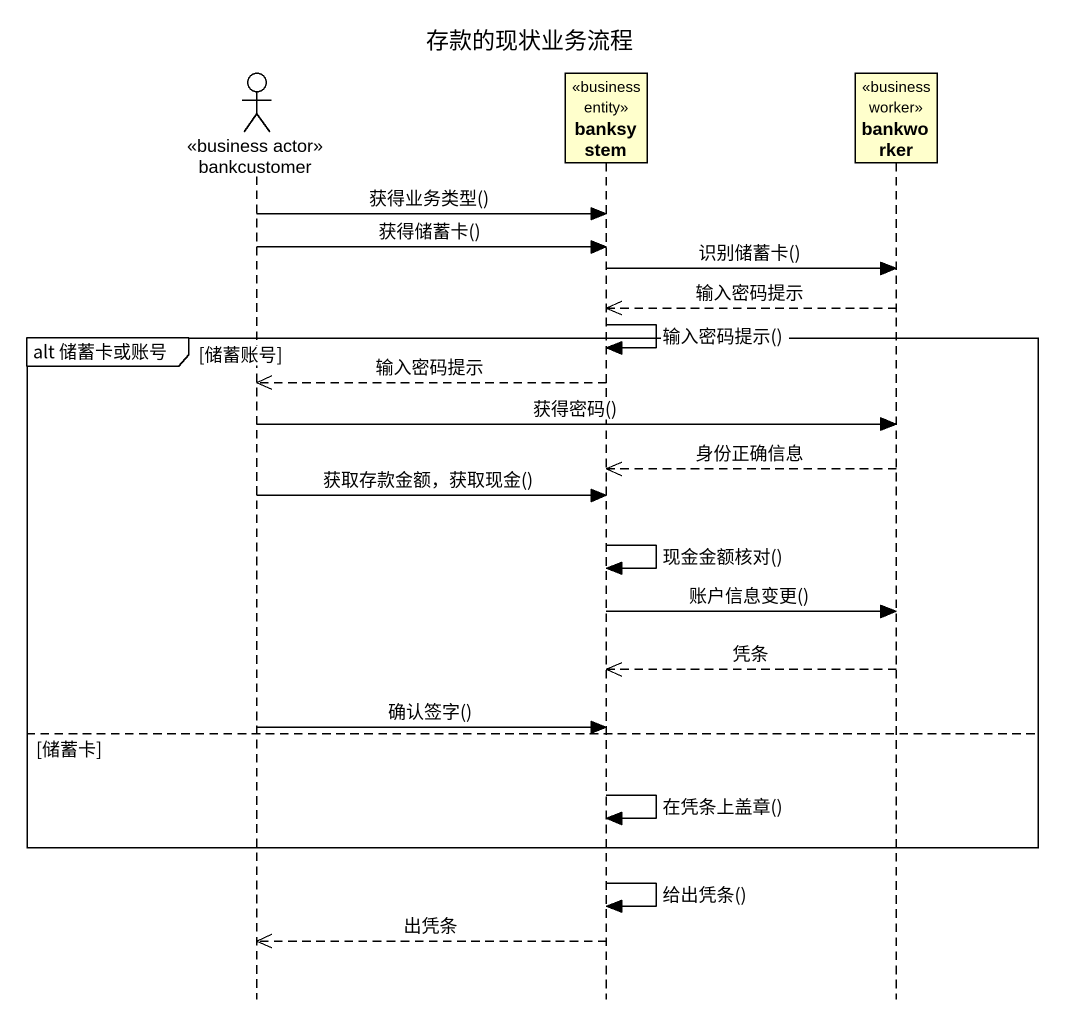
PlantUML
@startuml
title 存款的现状业务流程
hide footbox
actor bankcustomer <<business actor>>
participant banksystem <<business entity>>
participant bankworker <<business worker>>

bankcustomer -> banksystem : 获得业务类型()
bankcustomer -> banksystem : 获得储蓄卡()
banksystem -> bankworker : 识别储蓄卡()
bankworker -->> banksystem : 输入密码提示
banksystem -> banksystem : 输入密码提示()
group alt 储蓄卡或账号 [储蓄账号]
  banksystem -->> bankcustomer : 输入密码提示
  bankcustomer -> bankworker : 获得密码()
  bankworker -->> banksystem : 身份正确信息
  bankcustomer -> banksystem : 获取存款金额，获取现金()
  banksystem -> banksystem : 现金金额核对()
  banksystem -> bankworker : 账户信息变更()
  bankworker -->> banksystem : 凭条
  bankcustomer -> banksystem : 确认签字()
else 储蓄卡
  banksystem -> banksystem : 在凭条上盖章()
end
banksystem -> banksystem : 给出凭条()
banksystem -->> bankcustomer : 出凭条
@enduml
